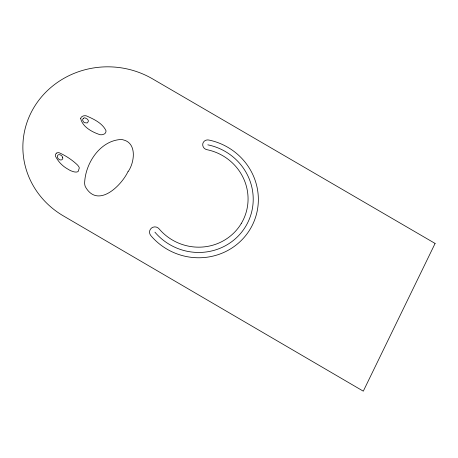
<?xml version="1.0" encoding="UTF-8"?>
<svg xmlns="http://www.w3.org/2000/svg" width="458" height="458" viewBox="0 0 458 458"><rect width="100%" height="100%" fill="white"/><g stroke="black" fill="none" stroke-linecap="round" stroke-linejoin="round"><path stroke-width="0.69" d="M56.769 153.046L57.445 152.766A3.475 3.263 -6.4 0 1 58.349 152.64L59.311 152.806A68.877 64.956 -17 0 1 77.093 164.611A11.267 10.66 -7.2 0 1 78.919 166.935L79.074 167.227A2.645 2.502 -5.6 0 1 79.274 168.097L78.181 171.469L77.207 171.922A5.084 4.815 -5.6 0 1 76.366 172.048L76.068 172.059A10.803 10.213 -4.9 0 1 73.772 171.79L70.881 170.8A20.066 18.933 -3.5 0 1 69.313 169.981L67.412 168.853A30.371 28.596 -2 0 1 59.832 162.67A32.501 30.6 -1.7 0 1 57.37 159.43L55.578 156.504A2.92 2.748 -6.4 0 1 56.758 153.029M128.005 171.584C121.089 186.177 97.565 208.808 85.314 186.641A11.782 11.255 -4.6 0 1 84.633 183.057C85.262 163.311 100.193 140.337 121.359 139.472A11.879 11.278 3.1 0 1 123.179 139.862C137.389 143.096 134.366 162.996 128.103 171.636M62.614 157.329L62.769 157.958A1.666 1.569 -6.4 0 1 62.712 158.708L62.311 159.35A2.118 1.992 -6.4 0 1 60.834 160.014C58.721 160.008 56.357 157.26 57.748 155.285A1.758 1.649 -6.4 0 1 58.664 154.718L59.649 154.707A5.685 5.347 -6.9 0 1 60.359 154.924L61.424 155.537A4.403 4.139 -6.7 0 1 62.614 157.329M83.562 118.244A2.462 2.301 0.4 0 1 84.06 117.981L84.232 117.918A1.872 1.752 0.4 0 1 84.936 117.843L87.117 118.954A10.116 9.463 -0.8 0 1 87.822 119.71L88.228 120.374A1.987 1.855 0.5 0 1 88.331 121.273L87.564 122.664A1.683 1.574 0.4 0 1 87.043 122.962L84.616 122.692A3.412 3.189 0.5 0 1 83.619 121.971L82.732 120.465A2.17 2.027 0.3 0 1 83.579 118.261M207.835 144.837A55.887 54.164 21.2 0 1 245.602 226.521A55.887 54.164 21.2 0 1 154.907 232.143M80.688 118.548C82.497 126.992 92.253 132.173 100.039 134.698A8.925 8.381 2.1 0 0 102.592 134.652L104.498 133.891A3.899 3.664 1.8 0 0 105.993 130.713C102.443 123.122 93.707 119.057 86.327 115.857A7.958 7.448 0.1 0 0 85.011 115.702L83.276 115.908L81.553 116.916A3.532 3.303 0.3 0 0 80.814 118.095L80.688 118.548M435.1 243.444L363.297 391.166L63.433 215.936A85.136 80.579 1.6 0 1 35.426 105.071A85.136 80.579 1.6 0 1 152.451 78.81L435.1 243.444M241.189 223.647A50.626 49.063 21.2 0 0 206.93 149.68A5.17 4.912 20.8 0 1 202.774 143.812A5.17 4.912 20.8 0 1 208.734 140.011A61.154 59.271 21.2 0 1 250.005 229.418A61.154 59.271 21.2 0 1 150.756 235.504A5.381 5.273 2.3 0 1 151.466 228.084A5.381 5.273 2.3 0 1 159.041 228.788A50.626 49.063 21.2 0 0 241.189 223.647"/></g></svg>
